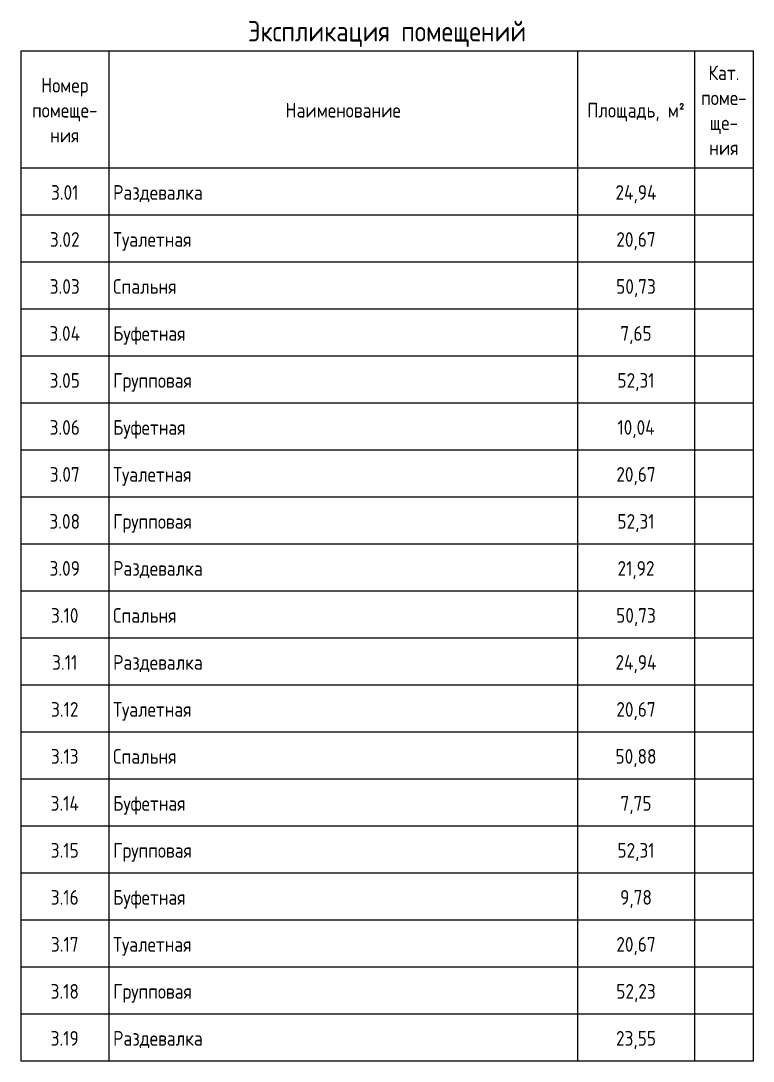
# Model space of a CAD drawing. Header units: millimetres. Extents: x -584918 to 2941280, y 3000189 to 4229862.
# Drawn here: x -323732 to -311232, y 4047201 to 4064952 of the extents above; entities that cross this region are included whole.
import ezdxf

# ---------------------------------------------------------------- set-up
doc = ezdxf.new("R2010")
doc.units = ezdxf.units.MM
doc.layers.add('Графика', color=7, linetype='Continuous', lineweight=0)
doc.layers.add('Линии', color=7, linetype='Continuous', lineweight=0)
doc.styles.add('GOST Common_11', font='', dxfattribs={"width": 0.9, "height": 3.5})
doc.styles.add('GOST Common_8', font='', dxfattribs={"width": 0.9, "height": 2.5})
doc.styles.get('GOST Common_11').set_extended_font_data('GOST Common')
doc.styles.get('GOST Common_8').set_extended_font_data('GOST Common')

msp = doc.modelspace()

# ---------------------------------------------------------------- linework, layer by layer
at = {"layer": 'Линии'}
for p, q in [((-323731.947, 4064440.104), (-323731.947, 4062435.502)), ((-323731.947, 4064440.104), (-311231.544, 4064440.104)), ((-322231.947, 4064440.104), (-322231.947, 4062435.502)), ((-314231.947, 4064440.104), (-314231.947, 4062435.502)), ((-312231.947, 4064440.104), (-312231.947, 4062435.502)), ((-311231.947, 4064440.104), (-311231.947, 4062435.502)), ((-322231.947, 4062435.502), (-323731.947, 4062435.502)), ((-323731.947, 4062435.502), (-323731.947, 4061633.661)), ((-314231.947, 4062435.502), (-322231.947, 4062435.502)), ((-322231.947, 4062435.502), (-322231.947, 4061633.661)), ((-312231.947, 4062435.502), (-314231.947, 4062435.502)), ((-314231.947, 4062435.502), (-314231.947, 4061633.661)), ((-311231.947, 4062435.502), (-312231.947, 4062435.502)), ((-312231.947, 4062435.502), (-312231.947, 4061633.661)), ((-311231.947, 4062435.502), (-311231.947, 4061633.661)), ((-322231.947, 4061633.661), (-323731.947, 4061633.661)), ((-323731.947, 4061633.661), (-323731.947, 4060831.821)), ((-314231.947, 4061633.661), (-322231.947, 4061633.661)), ((-322231.947, 4061633.661), (-322231.947, 4060831.821)), ((-312231.947, 4061633.661), (-314231.947, 4061633.661)), ((-314231.947, 4061633.661), (-314231.947, 4060831.821)), ((-311231.947, 4061633.661), (-312231.947, 4061633.661)), ((-312231.947, 4061633.661), (-312231.947, 4060831.821)), ((-311231.947, 4061633.661), (-311231.947, 4060831.821)), ((-322231.947, 4060831.821), (-323731.947, 4060831.821)), ((-323731.947, 4060831.821), (-323731.947, 4060029.98)), ((-314231.947, 4060831.821), (-322231.947, 4060831.821)), ((-322231.947, 4060831.821), (-322231.947, 4060029.98)), ((-312231.947, 4060831.821), (-314231.947, 4060831.821)), ((-314231.947, 4060831.821), (-314231.947, 4060029.98)), ((-311231.947, 4060831.821), (-312231.947, 4060831.821)), ((-312231.947, 4060831.821), (-312231.947, 4060029.98)), ((-311231.947, 4060831.821), (-311231.947, 4060029.98)), ((-322231.947, 4060029.98), (-323731.947, 4060029.98)), ((-323731.947, 4060029.98), (-323731.947, 4059228.139)), ((-314231.947, 4060029.98), (-322231.947, 4060029.98)), ((-322231.947, 4060029.98), (-322231.947, 4059228.139)), ((-312231.947, 4060029.98), (-314231.947, 4060029.98)), ((-314231.947, 4060029.98), (-314231.947, 4059228.139)), ((-311231.947, 4060029.98), (-312231.947, 4060029.98)), ((-312231.947, 4060029.98), (-312231.947, 4059228.139)), ((-311231.947, 4060029.98), (-311231.947, 4059228.139)), ((-322231.947, 4059228.139), (-323731.947, 4059228.139)), ((-323731.947, 4059228.139), (-323731.947, 4058426.299)), ((-314231.947, 4059228.139), (-322231.947, 4059228.139)), ((-322231.947, 4059228.139), (-322231.947, 4058426.299)), ((-312231.947, 4059228.139), (-314231.947, 4059228.139)), ((-314231.947, 4059228.139), (-314231.947, 4058426.299)), ((-311231.947, 4059228.139), (-312231.947, 4059228.139)), ((-312231.947, 4059228.139), (-312231.947, 4058426.299)), ((-311231.947, 4059228.139), (-311231.947, 4058426.299)), ((-322231.947, 4058426.299), (-323731.947, 4058426.299)), ((-323731.947, 4058426.299), (-323731.947, 4057624.458)), ((-314231.947, 4058426.299), (-322231.947, 4058426.299)), ((-322231.947, 4058426.299), (-322231.947, 4057624.458)), ((-312231.947, 4058426.299), (-314231.947, 4058426.299)), ((-314231.947, 4058426.299), (-314231.947, 4057624.458)), ((-311231.947, 4058426.299), (-312231.947, 4058426.299)), ((-312231.947, 4058426.299), (-312231.947, 4057624.458)), ((-311231.947, 4058426.299), (-311231.947, 4057624.458)), ((-322231.947, 4057624.458), (-323731.947, 4057624.458)), ((-323731.947, 4057624.458), (-323731.947, 4056822.617)), ((-314231.947, 4057624.458), (-322231.947, 4057624.458)), ((-322231.947, 4057624.458), (-322231.947, 4056822.617)), ((-312231.947, 4057624.458), (-314231.947, 4057624.458)), ((-314231.947, 4057624.458), (-314231.947, 4056822.617)), ((-311231.947, 4057624.458), (-312231.947, 4057624.458)), ((-312231.947, 4057624.458), (-312231.947, 4056822.617)), ((-311231.947, 4057624.458), (-311231.947, 4056822.617)), ((-322231.947, 4056822.617), (-323731.947, 4056822.617)), ((-323731.947, 4056822.617), (-323731.947, 4056020.776)), ((-314231.947, 4056822.617), (-322231.947, 4056822.617)), ((-322231.947, 4056822.617), (-322231.947, 4056020.776)), ((-312231.947, 4056822.617), (-314231.947, 4056822.617)), ((-314231.947, 4056822.617), (-314231.947, 4056020.776)), ((-311231.947, 4056822.617), (-312231.947, 4056822.617)), ((-312231.947, 4056822.617), (-312231.947, 4056020.776)), ((-311231.947, 4056822.617), (-311231.947, 4056020.776)), ((-322231.947, 4056020.776), (-323731.947, 4056020.776)), ((-323731.947, 4056020.776), (-323731.947, 4055218.936)), ((-314231.947, 4056020.776), (-322231.947, 4056020.776)), ((-322231.947, 4056020.776), (-322231.947, 4055218.936)), ((-312231.947, 4056020.776), (-314231.947, 4056020.776)), ((-314231.947, 4056020.776), (-314231.947, 4055218.936)), ((-311231.947, 4056020.776), (-312231.947, 4056020.776)), ((-312231.947, 4056020.776), (-312231.947, 4055218.936)), ((-311231.947, 4056020.776), (-311231.947, 4055218.936)), ((-322231.947, 4055218.936), (-323731.947, 4055218.936)), ((-323731.947, 4055218.936), (-323731.947, 4054417.095)), ((-314231.947, 4055218.936), (-322231.947, 4055218.936)), ((-322231.947, 4055218.936), (-322231.947, 4054417.095)), ((-312231.947, 4055218.936), (-314231.947, 4055218.936)), ((-314231.947, 4055218.936), (-314231.947, 4054417.095)), ((-311231.947, 4055218.936), (-312231.947, 4055218.936)), ((-312231.947, 4055218.936), (-312231.947, 4054417.095)), ((-311231.947, 4055218.936), (-311231.947, 4054417.095)), ((-322231.947, 4054417.095), (-323731.947, 4054417.095)), ((-323731.947, 4054417.095), (-323731.947, 4053615.254)), ((-314231.947, 4054417.095), (-322231.947, 4054417.095)), ((-322231.947, 4054417.095), (-322231.947, 4053615.254)), ((-312231.947, 4054417.095), (-314231.947, 4054417.095)), ((-314231.947, 4054417.095), (-314231.947, 4053615.254)), ((-311231.947, 4054417.095), (-312231.947, 4054417.095)), ((-312231.947, 4054417.095), (-312231.947, 4053615.254)), ((-311231.947, 4054417.095), (-311231.947, 4053615.254)), ((-322231.947, 4053615.254), (-323731.947, 4053615.254)), ((-323731.947, 4053615.254), (-323731.947, 4052813.414)), ((-314231.947, 4053615.254), (-322231.947, 4053615.254)), ((-322231.947, 4053615.254), (-322231.947, 4052813.414)), ((-312231.947, 4053615.254), (-314231.947, 4053615.254)), ((-314231.947, 4053615.254), (-314231.947, 4052813.414)), ((-311231.947, 4053615.254), (-312231.947, 4053615.254)), ((-312231.947, 4053615.254), (-312231.947, 4052813.414)), ((-311231.947, 4053615.254), (-311231.947, 4052813.414)), ((-322231.947, 4052813.414), (-323731.947, 4052813.414)), ((-323731.947, 4052813.414), (-323731.947, 4052011.573)), ((-314231.947, 4052813.414), (-322231.947, 4052813.414)), ((-322231.947, 4052813.414), (-322231.947, 4052011.573)), ((-312231.947, 4052813.414), (-314231.947, 4052813.414)), ((-314231.947, 4052813.414), (-314231.947, 4052011.573)), ((-311231.947, 4052813.414), (-312231.947, 4052813.414)), ((-312231.947, 4052813.414), (-312231.947, 4052011.573)), ((-311231.947, 4052813.414), (-311231.947, 4052011.573)), ((-322231.947, 4052011.573), (-323731.947, 4052011.573)), ((-323731.947, 4052011.573), (-323731.947, 4051209.732)), ((-314231.947, 4052011.573), (-322231.947, 4052011.573)), ((-322231.947, 4052011.573), (-322231.947, 4051209.732)), ((-312231.947, 4052011.573), (-314231.947, 4052011.573)), ((-314231.947, 4052011.573), (-314231.947, 4051209.732)), ((-311231.947, 4052011.573), (-312231.947, 4052011.573)), ((-312231.947, 4052011.573), (-312231.947, 4051209.732)), ((-311231.947, 4052011.573), (-311231.947, 4051209.732)), ((-322231.947, 4051209.732), (-323731.947, 4051209.732)), ((-323731.947, 4051209.732), (-323731.947, 4050407.892)), ((-314231.947, 4051209.732), (-322231.947, 4051209.732)), ((-322231.947, 4051209.732), (-322231.947, 4050407.892)), ((-312231.947, 4051209.732), (-314231.947, 4051209.732)), ((-314231.947, 4051209.732), (-314231.947, 4050407.892)), ((-311231.947, 4051209.732), (-312231.947, 4051209.732)), ((-312231.947, 4051209.732), (-312231.947, 4050407.892)), ((-311231.947, 4051209.732), (-311231.947, 4050407.892)), ((-322231.947, 4050407.892), (-323731.947, 4050407.892)), ((-323731.947, 4050407.892), (-323731.947, 4049606.051)), ((-314231.947, 4050407.892), (-322231.947, 4050407.892)), ((-322231.947, 4050407.892), (-322231.947, 4049606.051)), ((-312231.947, 4050407.892), (-314231.947, 4050407.892)), ((-314231.947, 4050407.892), (-314231.947, 4049606.051)), ((-311231.947, 4050407.892), (-312231.947, 4050407.892)), ((-312231.947, 4050407.892), (-312231.947, 4049606.051)), ((-311231.947, 4050407.892), (-311231.947, 4049606.051)), ((-322231.947, 4049606.051), (-323731.947, 4049606.051)), ((-323731.947, 4049606.051), (-323731.947, 4048804.21)), ((-314231.947, 4049606.051), (-322231.947, 4049606.051)), ((-322231.947, 4049606.051), (-322231.947, 4048804.21)), ((-312231.947, 4049606.051), (-314231.947, 4049606.051)), ((-314231.947, 4049606.051), (-314231.947, 4048804.21)), ((-311231.947, 4049606.051), (-312231.947, 4049606.051)), ((-312231.947, 4049606.051), (-312231.947, 4048804.21)), ((-311231.947, 4049606.051), (-311231.947, 4048804.21)), ((-322231.947, 4048804.21), (-323731.947, 4048804.21)), ((-323731.947, 4048804.21), (-323731.947, 4048002.37)), ((-314231.947, 4048804.21), (-322231.947, 4048804.21)), ((-322231.947, 4048804.21), (-322231.947, 4048002.37)), ((-312231.947, 4048804.21), (-314231.947, 4048804.21)), ((-314231.947, 4048804.21), (-314231.947, 4048002.37)), ((-311231.947, 4048804.21), (-312231.947, 4048804.21)), ((-312231.947, 4048804.21), (-312231.947, 4048002.37)), ((-311231.947, 4048804.21), (-311231.947, 4048002.37)), ((-322231.947, 4048002.37), (-323731.947, 4048002.37)), ((-323731.947, 4048002.37), (-323731.947, 4047200.529)), ((-314231.947, 4048002.37), (-322231.947, 4048002.37)), ((-322231.947, 4048002.37), (-322231.947, 4047200.529)), ((-312231.947, 4048002.37), (-314231.947, 4048002.37)), ((-314231.947, 4048002.37), (-314231.947, 4047200.529)), ((-311231.947, 4048002.37), (-312231.947, 4048002.37)), ((-312231.947, 4048002.37), (-312231.947, 4047200.529)), ((-311231.947, 4048002.37), (-311231.947, 4047200.529)), ((-322231.947, 4047200.529), (-323731.947, 4047200.529)), ((-314231.947, 4047200.529), (-322231.947, 4047200.529)), ((-312231.947, 4047200.529), (-314231.947, 4047200.529)), ((-311231.947, 4047200.529), (-312231.947, 4047200.529))]:
    msp.add_line(p, q, dxfattribs=at)

# ---------------------------------------------------------------- texts
at = {"layer": 'Графика', "line_spacing_factor": 1.022761}
for s, insert, char_height, width, attachment_point, style in [('Экспликация помещений', (-317481.745, 4064949.993), 350, 5600.43603, 2, 'GOST Common_11'), ('Кат.\\Pпоме-\\Pще-\\Pния', (-311731.947, 4064190.66), 250, 962.44692, 2, 'GOST Common_8'), ('Номер\\Pпомеще-\\Pния', (-322981.947, 4063977.585), 250, 1418.02524, 2, 'GOST Common_8'), ('Наименование', (-318231.947, 4063551.435), 250, 2353.31849, 2, 'GOST Common_8'), ('Площадь, м\\fGOST Common|b0|i0|c238|p34|;\\W.9;²', (-313231.947, 4063551.435), 250, 2009.37194, 2, 'GOST Common_8'), ('3.01', (-322981.947, 4062148.213), 250, 591.3467, 2, 'GOST Common_8'), ('Раздевалка', (-322156.947, 4062148.213), 250, 1967.13289, 1, 'GOST Common_8'), ('24,94', (-313231.947, 4062148.213), 250, 896.07127, 2, 'GOST Common_8'), ('3.02', (-322981.947, 4061346.373), 250, 642.63697, 2, 'GOST Common_8'), ('Туалетная', (-322156.947, 4061346.373), 250, 1819.29621, 1, 'GOST Common_8'), ('20,67', (-313231.947, 4061346.373), 250, 841.76392, 2, 'GOST Common_8'), ('3.03', (-322981.947, 4060544.532), 250, 642.63697, 2, 'GOST Common_8'), ('Спальня', (-322156.947, 4060544.532), 250, 1336.56422, 1, 'GOST Common_8'), ('50,73', (-313231.947, 4060544.532), 250, 841.76392, 2, 'GOST Common_8'), ('3.04', (-322981.947, 4059742.691), 250, 669.79065, 2, 'GOST Common_8'), ('Буфетная', (-322156.947, 4059742.691), 250, 1659.39124, 1, 'GOST Common_8'), ('7,65', (-313231.947, 4059742.691), 250, 654.70527, 2, 'GOST Common_8'), ('3.05', (-322981.947, 4058940.851), 250, 642.63697, 2, 'GOST Common_8'), ('Групповая', (-322156.947, 4058940.851), 250, 1710.68151, 1, 'GOST Common_8'), ('52,31', (-313231.947, 4058940.851), 250, 790.47365, 2, 'GOST Common_8'), ('3.06', (-322981.947, 4058139.01), 250, 642.63697, 2, 'GOST Common_8'), ('Буфетная', (-322156.947, 4058139.01), 250, 1659.39124, 1, 'GOST Common_8'), ('10,04', (-313231.947, 4058139.01), 250, 817.62732, 2, 'GOST Common_8'), ('3.07', (-322981.947, 4057337.169), 250, 642.63697, 2, 'GOST Common_8'), ('Туалетная', (-322156.947, 4057337.169), 250, 1819.29621, 1, 'GOST Common_8'), ('20,67', (-313231.947, 4057337.169), 250, 841.76392, 2, 'GOST Common_8'), ('3.08', (-322981.947, 4056535.329), 250, 642.63697, 2, 'GOST Common_8'), ('Групповая', (-322156.947, 4056535.329), 250, 1710.68151, 1, 'GOST Common_8'), ('52,31', (-313231.947, 4056535.329), 250, 790.47365, 2, 'GOST Common_8'), ('3.09', (-322981.947, 4055733.488), 250, 642.63697, 2, 'GOST Common_8'), ('Раздевалка', (-322156.947, 4055733.488), 250, 1967.13289, 1, 'GOST Common_8'), ('21,92', (-313231.947, 4055733.488), 250, 790.47365, 2, 'GOST Common_8'), ('3.10', (-322981.947, 4054931.647), 250, 591.3467, 2, 'GOST Common_8'), ('Спальня', (-322156.947, 4054931.647), 250, 1336.56422, 1, 'GOST Common_8'), ('50,73', (-313231.947, 4054931.647), 250, 841.76392, 2, 'GOST Common_8'), ('3.11', (-322981.947, 4054129.807), 250, 540.05642, 2, 'GOST Common_8'), ('Раздевалка', (-322156.947, 4054129.807), 250, 1967.13289, 1, 'GOST Common_8'), ('24,94', (-313231.947, 4054129.807), 250, 896.07127, 2, 'GOST Common_8'), ('3.12', (-322981.947, 4053327.966), 250, 591.3467, 2, 'GOST Common_8'), ('Туалетная', (-322156.947, 4053327.966), 250, 1819.29621, 1, 'GOST Common_8'), ('20,67', (-313231.947, 4053327.966), 250, 841.76392, 2, 'GOST Common_8'), ('3.13', (-322981.947, 4052526.125), 250, 591.3467, 2, 'GOST Common_8'), ('Спальня', (-322156.947, 4052526.125), 250, 1336.56422, 1, 'GOST Common_8'), ('50,88', (-313231.947, 4052526.125), 250, 841.76392, 2, 'GOST Common_8'), ('3.14', (-322981.947, 4051724.285), 250, 618.50037, 2, 'GOST Common_8'), ('Буфетная', (-322156.947, 4051724.285), 250, 1659.39124, 1, 'GOST Common_8'), ('7,75', (-313231.947, 4051724.285), 250, 654.70527, 2, 'GOST Common_8'), ('3.15', (-322981.947, 4050922.444), 250, 591.3467, 2, 'GOST Common_8'), ('Групповая', (-322156.947, 4050922.444), 250, 1710.68151, 1, 'GOST Common_8'), ('52,31', (-313231.947, 4050922.444), 250, 790.47365, 2, 'GOST Common_8'), ('3.16', (-322981.947, 4050120.603), 250, 591.3467, 2, 'GOST Common_8'), ('Буфетная', (-322156.947, 4050120.603), 250, 1659.39124, 1, 'GOST Common_8'), ('9,78', (-313231.947, 4050120.603), 250, 654.70527, 2, 'GOST Common_8'), ('3.17', (-322981.947, 4049318.763), 250, 591.3467, 2, 'GOST Common_8'), ('Туалетная', (-322156.947, 4049318.763), 250, 1819.29621, 1, 'GOST Common_8'), ('20,67', (-313231.947, 4049318.763), 250, 841.76392, 2, 'GOST Common_8'), ('3.18', (-322981.947, 4048516.922), 250, 591.3467, 2, 'GOST Common_8'), ('Групповая', (-322156.947, 4048516.922), 250, 1710.68151, 1, 'GOST Common_8'), ('52,23', (-313231.947, 4048516.922), 250, 841.76392, 2, 'GOST Common_8'), ('3.19', (-322981.947, 4047715.081), 250, 591.3467, 2, 'GOST Common_8'), ('Раздевалка', (-322156.947, 4047715.081), 250, 1967.13289, 1, 'GOST Common_8'), ('23,55', (-313231.947, 4047715.081), 250, 841.76392, 2, 'GOST Common_8')]:
    msp.add_mtext(s, dxfattribs=dict(at, insert=insert, char_height=char_height, width=width, attachment_point=attachment_point, style=style))

doc.saveas('drawing.dxf')
